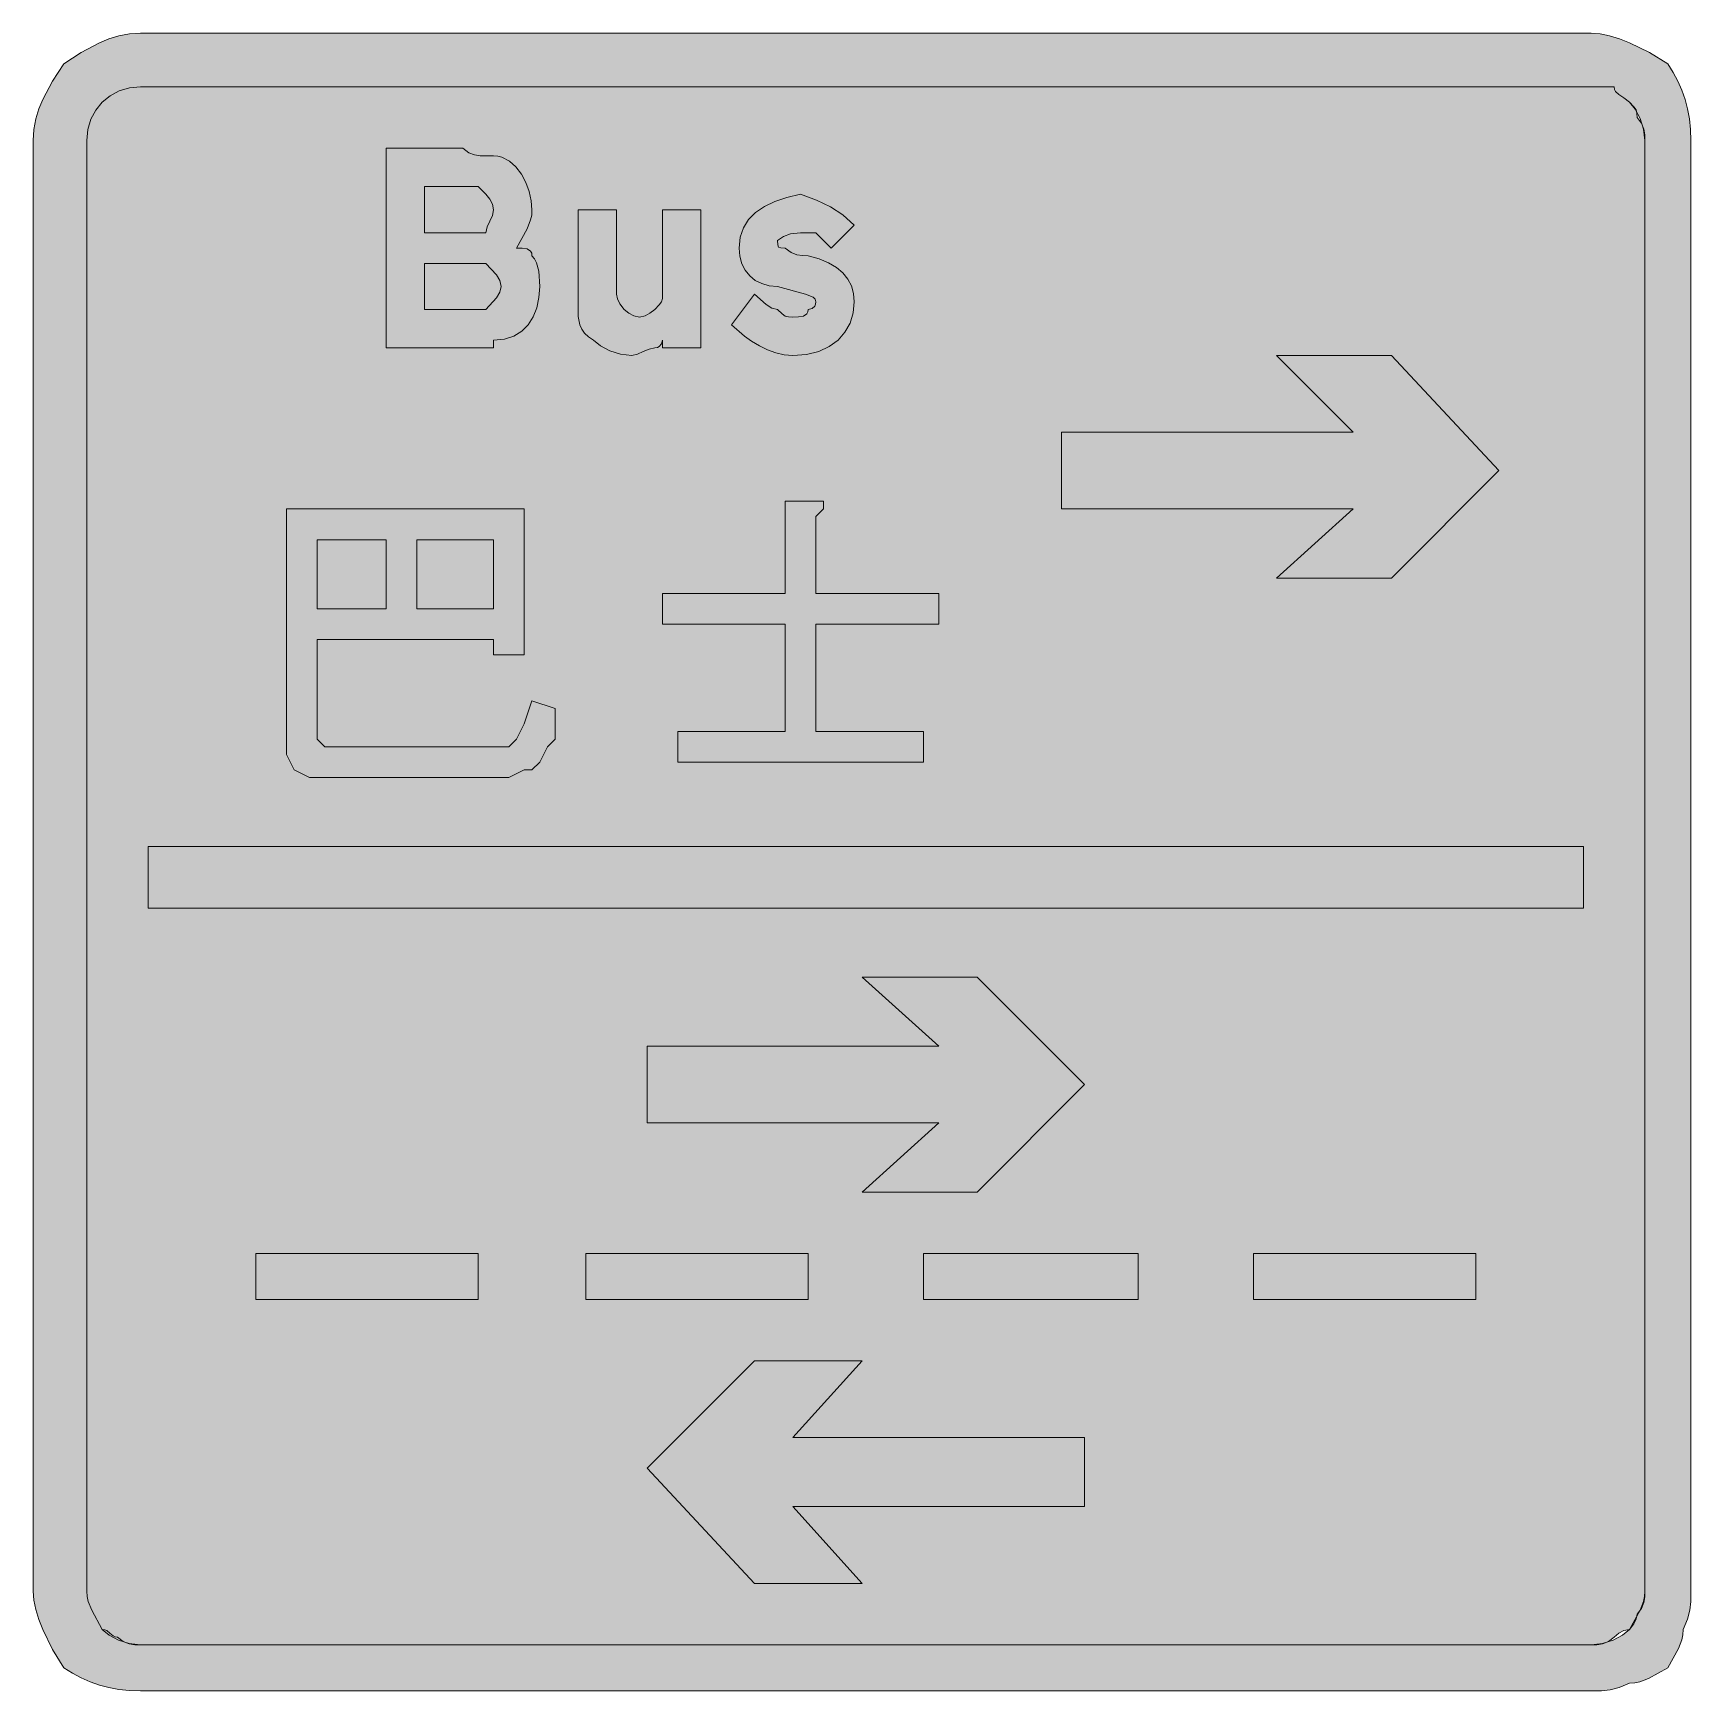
# Model space of a CAD drawing. Header units: metres. Extents: x 154 to 413, y 5 to 264.
import ezdxf

# ---------------------------------------------------------------- set-up
doc = ezdxf.new("R2010")
doc.units = ezdxf.units.M
doc.layers.add('FILL_BLACK_000000', color=7, linetype='Continuous', true_color=0x000000)
doc.layers.add('FILL_WHITE_FFFFFF', color=7, linetype='Continuous', true_color=0xffffff)

msp = doc.modelspace()

# ---------------------------------------------------------------- hatches: boundary and pattern name
at = {"layer": 'FILL_BLACK_000000', "true_color": 0x000000}
h = msp.add_hatch(color=7, dxfattribs=at)
h.dxf.hatch_style = 1
h.paths.add_polyline_path([(154.16, 250.83), (154.64, 252.4), (155.25, 253.89), (156.79, 256.72), (158.55, 259.44), (161.27, 261.2), (164.1, 262.74), (165.59, 263.35), (167.16, 263.83), (168.8, 264.13), (170.55, 264.24), (397.35, 264.24), (398.75, 264.13), (400.24, 263.83), (401.78, 263.35), (403.35, 262.74), (406.46, 261.2), (409.35, 259.44), (410.19, 258.09), (410.92, 256.72), (411.54, 255.33), (412.05, 253.89), (412.44, 252.4), (412.72, 250.83), (412.89, 249.19), (412.95, 247.44), (412.95, 20.64), (412.93, 19.03), (412.8, 17.64), (412.44, 16.25), (411.75, 14.64), (411.7, 13.79), (411.54, 13.03), (411, 11.64), (409.35, 8.64), (406.35, 6.99), (404.96, 6.45), (404.2, 6.29), (403.35, 6.24), (401.74, 5.55), (400.35, 5.19), (398.96, 5.06), (397.35, 5.04), (170.55, 5.04), (168.8, 5.1), (167.16, 5.26), (165.59, 5.55), (164.1, 5.94), (162.66, 6.45), (161.27, 7.06), (159.9, 7.8), (158.55, 8.64), (156.79, 11.53), (155.25, 14.64), (154.64, 16.21), (154.16, 17.75), (153.86, 19.24), (153.75, 20.64), (153.75, 247.44), (153.86, 249.19), (154.16, 250.83)])
h.paths.add_polyline_path([(162.2, 19.79), (162.36, 19.03), (162.9, 17.64), (164.55, 14.64), (164.95, 14.59), (165.26, 14.45), (165.75, 14.04), (166.24, 13.63), (166.55, 13.49), (166.95, 13.44), (167.85, 12.75), (168.75, 12.39), (169.65, 12.26), (170.55, 12.24), (397.35, 12.24), (399.13, 12.45), (400.8, 12.99), (402.24, 13.76), (403.35, 14.64), (404.04, 15.52), (404.4, 16.29), (404.55, 17.04), (405.24, 17.94), (405.6, 18.84), (405.73, 19.74), (405.75, 20.64), (405.75, 247.44), (405.54, 249.22), (405, 250.89), (404.23, 252.33), (403.35, 253.44), (402.47, 254.15), (401.7, 254.64), (401.16, 255.13), (401, 255.44), (400.95, 255.84), (397.35, 255.84), (170.55, 255.84), (168.81, 255.68), (167.21, 255.2), (165.78, 254.45), (164.55, 253.44), (163.54, 252.21), (162.79, 250.78), (162.31, 249.18), (162.15, 247.44), (162.15, 20.64), (162.2, 19.79)], flags=16)
h = msp.add_hatch(color=7, dxfattribs=at)
h.dxf.hatch_style = 1
h.paths.add_polyline_path([(221.85, 245.55), (222.75, 245.19), (223.65, 245.06), (224.55, 245.04), (225.75, 245.04), (226.41, 244.99), (227.04, 244.83), (228.21, 244.23), (229.23, 243.33), (230.1, 242.19), (230.8, 240.88), (231.32, 239.47), (231.64, 238.03), (231.75, 236.64), (231.7, 235.79), (231.54, 235.03), (231, 233.64), (229.35, 230.64), (230.23, 230.62), (231, 230.49), (231.54, 230.13), (231.7, 229.84), (231.75, 229.44), (232.15, 228.94), (232.44, 228.35), (232.8, 227.04), (232.95, 224.64), (232.84, 222.9), (232.5, 221.3), (231.94, 219.87), (231.15, 218.64), (230.14, 217.63), (228.9, 216.88), (227.44, 216.4), (225.75, 216.24), (225.75, 215.04), (224.55, 215.04), (223.35, 215.04), (222.15, 215.04), (208.95, 215.04), (208.95, 246.24), (220.95, 246.24), (221.85, 245.55)])
h.paths.add_polyline_path([(224.55, 239.04), (223.35, 240.24), (222.15, 240.24), (214.95, 240.24), (214.95, 233.04), (222.15, 233.04), (223.35, 233.04), (224.55, 233.04), (224.74, 233.94), (225.15, 234.84), (225.56, 235.74), (225.75, 236.64), (225.56, 237.52), (225.15, 238.29), (224.55, 239.04)], flags=16)
h.paths.add_polyline_path([(223.35, 221.04), (224.55, 221.04), (226.2, 222.84), (226.74, 223.74), (226.95, 224.64), (226.74, 225.54), (226.2, 226.44), (224.55, 228.24), (223.35, 228.24), (222.15, 228.24), (214.95, 228.24), (214.95, 221.04), (222.15, 221.04), (223.35, 221.04)], flags=16)
h = msp.add_hatch(color=7, dxfattribs=at)
h.dxf.hatch_style = 1
h.paths.add_polyline_path([(281.98, 220.5), (281.49, 218.9), (280.69, 217.47), (279.6, 216.24), (278.22, 215.23), (276.58, 214.48), (274.69, 214), (272.55, 213.84), (271.2, 213.95), (269.87, 214.25), (268.56, 214.73), (267.3, 215.34), (266.09, 216.07), (264.96, 216.88), (262.95, 218.64), (266.55, 223.44), (268.35, 221.79), (269.25, 221.25), (270.15, 221.04), (270.86, 220.35), (271.35, 219.99), (271.84, 219.86), (272.55, 219.84), (273.43, 219.86), (274.2, 219.99), (274.74, 220.35), (274.9, 220.64), (274.95, 221.04), (275.55, 221.19), (275.96, 221.55), (276.1, 221.84), (276.15, 222.24), (276.04, 222.64), (275.72, 222.95), (274.5, 223.44), (270.15, 224.64), (268.86, 224.75), (267.69, 225.07), (266.67, 225.59), (265.8, 226.29), (265.1, 227.16), (264.58, 228.18), (264.26, 229.35), (264.15, 230.64), (264.32, 232.33), (264.81, 233.81), (265.61, 235.09), (266.7, 236.19), (268.08, 237.12), (269.72, 237.9), (271.61, 238.53), (273.75, 239.04), (276.24, 238.12), (278.4, 237.09), (280.33, 235.83), (282.15, 234.24), (278.55, 230.64), (276.15, 233.04), (273.75, 233.04), (272.17, 232.85), (271.05, 232.44), (270.15, 231.84), (270.17, 231.15), (270.3, 230.79), (270.66, 230.66), (271.35, 230.64), (272.25, 229.95), (273.15, 229.59), (274.05, 229.46), (274.95, 229.44), (276.64, 228.93), (278.1, 228.31), (279.34, 227.58), (280.35, 226.74), (281.14, 225.78), (281.7, 224.71), (282.04, 223.53), (282.15, 222.24), (281.98, 220.5)])
h = msp.add_hatch(color=7, dxfattribs=at)
h.dxf.hatch_style = 1
h.paths.add_polyline_path([(258.15, 236.64), (258.15, 215.04), (252.15, 215.04), (252.15, 216.24), (252, 215.64), (251.64, 215.23), (251.35, 215.09), (250.95, 215.04), (250.05, 214.85), (249.15, 214.44), (248.25, 214.03), (247.35, 213.84), (245.57, 214.05), (243.9, 214.59), (242.46, 215.36), (241.35, 216.24), (240.56, 216.74), (239.96, 217.33), (239.54, 217.97), (239.25, 218.64), (238.99, 219.95), (238.95, 221.04), (238.95, 236.64), (244.95, 236.64), (244.95, 223.44), (245.1, 222.69), (245.46, 221.92), (246.15, 221.04), (246.9, 220.44), (247.67, 220.03), (248.55, 219.84), (249.43, 220.03), (250.2, 220.44), (250.95, 221.04), (251.64, 221.75), (252, 222.24), (252.13, 222.73), (252.15, 223.44), (252.15, 224.64), (252.15, 236.64), (258.15, 236.64)])
h = msp.add_hatch(color=7, dxfattribs=at)
h.dxf.hatch_style = 1
h.paths.add_polyline_path([(348.15, 179.04), (360.15, 189.84), (314.55, 189.84), (314.55, 201.84), (360.15, 201.84), (348.15, 213.84), (366.15, 213.84), (382.95, 195.84), (366.15, 179.04), (348.15, 179.04)])
h = msp.add_hatch(color=7, dxfattribs=at)
h.dxf.hatch_style = 1
h.paths.add_polyline_path([(225.75, 167.04), (225.75, 169.44), (198.15, 169.44), (198.15, 155.04), (198.15, 153.84), (199.35, 152.64), (200.55, 152.64), (225.75, 152.64), (228.15, 152.64), (229.35, 153.84), (230.55, 156.24), (231.75, 159.84), (235.35, 158.64), (235.35, 156.24), (235.35, 153.84), (234.15, 152.64), (232.95, 150.24), (231.75, 149.04), (230.55, 149.04), (228.15, 147.84), (226.95, 147.84), (199.35, 147.84), (196.95, 147.84), (194.55, 149.04), (193.35, 151.44), (193.35, 153.84), (193.35, 189.84), (230.55, 189.84), (230.55, 167.04), (225.75, 167.04)])
h.paths.add_polyline_path([(198.15, 185.04), (198.15, 174.24), (208.95, 174.24), (208.95, 185.04), (198.15, 185.04)], flags=16)
h.paths.add_polyline_path([(225.75, 185.04), (213.75, 185.04), (213.75, 174.24), (225.75, 174.24), (225.75, 185.04)], flags=16)
h = msp.add_hatch(color=7, dxfattribs=at)
h.dxf.hatch_style = 1
h.paths.add_polyline_path([(277.35, 191.04), (277.35, 189.84), (276.15, 188.64), (276.15, 176.64), (295.35, 176.64), (295.35, 171.84), (276.15, 171.84), (276.15, 155.04), (292.95, 155.04), (292.95, 150.24), (254.55, 150.24), (254.55, 155.04), (271.35, 155.04), (271.35, 171.84), (252.15, 171.84), (252.15, 176.64), (271.35, 176.64), (271.35, 191.04), (274.95, 191.04), (277.35, 191.04)])
h = msp.add_hatch(color=7, dxfattribs=at)
h.dxf.hatch_style = 1
h.paths.add_polyline_path([(171.75, 127.44), (171.75, 137.04), (396.15, 137.04), (396.15, 127.44), (171.75, 127.44)])
h = msp.add_hatch(color=7, dxfattribs=at)
h.dxf.hatch_style = 1
h.paths.add_polyline_path([(318.15, 99.84), (301.35, 83.04), (283.35, 83.04), (295.35, 93.84), (249.75, 93.84), (249.75, 105.84), (295.35, 105.84), (283.35, 116.64), (301.35, 116.64), (318.15, 99.84)])
h = msp.add_hatch(color=7, dxfattribs=at)
h.dxf.hatch_style = 1
h.paths.add_polyline_path([(223.35, 73.44), (223.35, 66.24), (188.55, 66.24), (188.55, 73.44), (223.35, 73.44)])
h = msp.add_hatch(color=7, dxfattribs=at)
h.dxf.hatch_style = 1
h.paths.add_polyline_path([(274.95, 73.44), (274.95, 66.24), (240.15, 66.24), (240.15, 73.44), (274.95, 73.44)])
h = msp.add_hatch(color=7, dxfattribs=at)
h.dxf.hatch_style = 1
h.paths.add_polyline_path([(326.55, 73.44), (326.55, 66.24), (292.95, 66.24), (292.95, 73.44), (326.55, 73.44)])
h = msp.add_hatch(color=7, dxfattribs=at)
h.dxf.hatch_style = 1
h.paths.add_polyline_path([(379.35, 73.44), (379.35, 66.24), (344.55, 66.24), (344.55, 73.44), (379.35, 73.44)])
h = msp.add_hatch(color=7, dxfattribs=at)
h.dxf.hatch_style = 1
h.paths.add_polyline_path([(249.75, 39.84), (266.55, 56.64), (283.35, 56.64), (272.55, 44.64), (318.15, 44.64), (318.15, 33.84), (272.55, 33.84), (283.35, 21.84), (266.55, 21.84), (249.75, 39.84)])
at = {"layer": 'FILL_WHITE_FFFFFF', "true_color": 0xffffff}
h = msp.add_hatch(color=7, dxfattribs=at)
h.dxf.hatch_style = 1
h.paths.add_polyline_path([(397.35, 255.84), (400.95, 255.84), (401, 255.44), (401.16, 255.13), (401.7, 254.64), (402.47, 254.15), (403.35, 253.44), (404.04, 252.73), (404.4, 252.24), (404.53, 251.75), (404.55, 251.04), (405.24, 250.14), (405.6, 249.24), (405.73, 248.34), (405.75, 247.44), (405.75, 20.64), (405.7, 19.79), (405.54, 19.03), (405, 17.64), (403.35, 14.64), (402.47, 14.45), (401.7, 14.04), (400.95, 13.44), (400.05, 12.75), (399.15, 12.39), (398.25, 12.26), (397.35, 12.24), (170.55, 12.24), (168.77, 12.45), (167.1, 12.99), (165.66, 13.76), (164.55, 14.64), (162.9, 17.64), (162.36, 19.03), (162.2, 19.79), (162.15, 20.64), (162.15, 247.44), (162.31, 249.18), (162.79, 250.78), (163.54, 252.21), (164.55, 253.44), (165.78, 254.45), (167.21, 255.2), (168.81, 255.68), (170.55, 255.84), (397.35, 255.84)])

# ---------------------------------------------------------------- linework, layer by layer
at = {"layer": 'FILL_BLACK_000000', "lineweight": 0, "true_color": 0x000000}
for points in [[(154.16, 250.83), (154.64, 252.4), (155.25, 253.89), (156.79, 256.72), (158.55, 259.44), (161.27, 261.2), (164.1, 262.74), (165.59, 263.35), (167.16, 263.83), (168.8, 264.13), (170.55, 264.24), (397.35, 264.24), (398.75, 264.13), (400.24, 263.83), (401.78, 263.35), (403.35, 262.74), (406.46, 261.2), (409.35, 259.44), (410.19, 258.09), (410.92, 256.72), (411.54, 255.33), (412.05, 253.89), (412.44, 252.4), (412.72, 250.83), (412.89, 249.19), (412.95, 247.44), (412.95, 20.64), (412.93, 19.03), (412.8, 17.64), (412.44, 16.25), (411.75, 14.64), (411.7, 13.79), (411.54, 13.03), (411, 11.64), (409.35, 8.64), (406.35, 6.99), (404.96, 6.45), (404.2, 6.29), (403.35, 6.24), (401.74, 5.55), (400.35, 5.19), (398.96, 5.06), (397.35, 5.04), (170.55, 5.04), (168.8, 5.1), (167.16, 5.26), (165.59, 5.55), (164.1, 5.94), (162.66, 6.45), (161.27, 7.06), (159.9, 7.8), (158.55, 8.64), (156.79, 11.53), (155.25, 14.64), (154.64, 16.21), (154.16, 17.75), (153.86, 19.24), (153.75, 20.64), (153.75, 247.44), (153.86, 249.19)], [(162.2, 19.79), (162.36, 19.03), (162.9, 17.64), (164.55, 14.64), (164.95, 14.59), (165.26, 14.45), (165.75, 14.04), (166.24, 13.63), (166.55, 13.49), (166.95, 13.44), (167.85, 12.75), (168.75, 12.39), (169.65, 12.26), (170.55, 12.24), (397.35, 12.24), (399.13, 12.45), (400.8, 12.99), (402.24, 13.76), (403.35, 14.64), (404.04, 15.52), (404.4, 16.29), (404.55, 17.04), (405.24, 17.94), (405.6, 18.84), (405.73, 19.74), (405.75, 20.64), (405.75, 247.44), (405.54, 249.22), (405, 250.89), (404.23, 252.33), (403.35, 253.44), (402.47, 254.15), (401.7, 254.64), (401.16, 255.13), (401, 255.44), (400.95, 255.84), (397.35, 255.84), (170.55, 255.84), (168.81, 255.68), (167.21, 255.2), (165.78, 254.45), (164.55, 253.44), (163.54, 252.21), (162.79, 250.78), (162.31, 249.18), (162.15, 247.44), (162.15, 20.64)], [(221.85, 245.55), (222.75, 245.19), (223.65, 245.06), (224.55, 245.04), (225.75, 245.04), (226.41, 244.99), (227.04, 244.83), (228.21, 244.23), (229.23, 243.33), (230.1, 242.19), (230.8, 240.88), (231.32, 239.47), (231.64, 238.03), (231.75, 236.64), (231.7, 235.79), (231.54, 235.03), (231, 233.64), (229.35, 230.64), (230.23, 230.62), (231, 230.49), (231.54, 230.13), (231.7, 229.84), (231.75, 229.44), (232.15, 228.94), (232.44, 228.35), (232.8, 227.04), (232.95, 224.64), (232.84, 222.9), (232.5, 221.3), (231.94, 219.87), (231.15, 218.64), (230.14, 217.63), (228.9, 216.88), (227.44, 216.4), (225.75, 216.24), (225.75, 215.04), (224.55, 215.04), (223.35, 215.04), (222.15, 215.04), (208.95, 215.04), (208.95, 246.24), (220.95, 246.24)], [(224.55, 239.04), (223.35, 240.24), (222.15, 240.24), (214.95, 240.24), (214.95, 233.04), (222.15, 233.04), (223.35, 233.04), (224.55, 233.04), (224.74, 233.94), (225.15, 234.84), (225.56, 235.74), (225.75, 236.64), (225.56, 237.52), (225.15, 238.29)], [(281.98, 220.5), (281.49, 218.9), (280.69, 217.47), (279.6, 216.24), (278.22, 215.23), (276.58, 214.48), (274.69, 214), (272.55, 213.84), (271.2, 213.95), (269.87, 214.25), (268.56, 214.73), (267.3, 215.34), (266.09, 216.07), (264.96, 216.88), (262.95, 218.64), (266.55, 223.44), (268.35, 221.79), (269.25, 221.25), (270.15, 221.04), (270.86, 220.35), (271.35, 219.99), (271.84, 219.86), (272.55, 219.84), (273.43, 219.86), (274.2, 219.99), (274.74, 220.35), (274.9, 220.64), (274.95, 221.04), (275.55, 221.19), (275.96, 221.55), (276.1, 221.84), (276.15, 222.24), (276.04, 222.64), (275.72, 222.95), (274.5, 223.44), (270.15, 224.64), (268.86, 224.75), (267.69, 225.07), (266.67, 225.59), (265.8, 226.29), (265.1, 227.16), (264.58, 228.18), (264.26, 229.35), (264.15, 230.64), (264.32, 232.33), (264.81, 233.81), (265.61, 235.09), (266.7, 236.19), (268.08, 237.12), (269.72, 237.9), (271.61, 238.53), (273.75, 239.04), (276.24, 238.12), (278.4, 237.09), (280.33, 235.83), (282.15, 234.24), (278.55, 230.64), (276.15, 233.04), (273.75, 233.04), (272.17, 232.85), (271.05, 232.44), (270.15, 231.84), (270.17, 231.15), (270.3, 230.79), (270.66, 230.66), (271.35, 230.64), (272.25, 229.95), (273.15, 229.59), (274.05, 229.46), (274.95, 229.44), (276.64, 228.93), (278.1, 228.31), (279.34, 227.58), (280.35, 226.74), (281.14, 225.78), (281.7, 224.71), (282.04, 223.53), (282.15, 222.24)], [(258.15, 236.64), (258.15, 215.04), (252.15, 215.04), (252.15, 216.24), (252, 215.64), (251.64, 215.23), (251.35, 215.09), (250.95, 215.04), (250.05, 214.85), (249.15, 214.44), (248.25, 214.03), (247.35, 213.84), (245.57, 214.05), (243.9, 214.59), (242.46, 215.36), (241.35, 216.24), (240.56, 216.74), (239.96, 217.33), (239.54, 217.97), (239.25, 218.64), (238.99, 219.95), (238.95, 221.04), (238.95, 236.64), (244.95, 236.64), (244.95, 223.44), (245.1, 222.69), (245.46, 221.92), (246.15, 221.04), (246.9, 220.44), (247.67, 220.03), (248.55, 219.84), (249.43, 220.03), (250.2, 220.44), (250.95, 221.04), (251.64, 221.75), (252, 222.24), (252.13, 222.73), (252.15, 223.44), (252.15, 224.64), (252.15, 236.64)], [(223.35, 221.04), (224.55, 221.04), (226.2, 222.84), (226.74, 223.74), (226.95, 224.64), (226.74, 225.54), (226.2, 226.44), (224.55, 228.24), (223.35, 228.24), (222.15, 228.24), (214.95, 228.24), (214.95, 221.04), (222.15, 221.04)], [(348.15, 179.04), (360.15, 189.84), (314.55, 189.84), (314.55, 201.84), (360.15, 201.84), (348.15, 213.84), (366.15, 213.84), (382.95, 195.84), (366.15, 179.04)], [(225.75, 167.04), (225.75, 169.44), (198.15, 169.44), (198.15, 155.04), (198.15, 153.84), (199.35, 152.64), (200.55, 152.64), (225.75, 152.64), (228.15, 152.64), (229.35, 153.84), (230.55, 156.24), (231.75, 159.84), (235.35, 158.64), (235.35, 156.24), (235.35, 153.84), (234.15, 152.64), (232.95, 150.24), (231.75, 149.04), (230.55, 149.04), (228.15, 147.84), (226.95, 147.84), (199.35, 147.84), (196.95, 147.84), (194.55, 149.04), (193.35, 151.44), (193.35, 153.84), (193.35, 189.84), (230.55, 189.84), (230.55, 167.04)], [(277.35, 191.04), (277.35, 189.84), (276.15, 188.64), (276.15, 176.64), (295.35, 176.64), (295.35, 171.84), (276.15, 171.84), (276.15, 155.04), (292.95, 155.04), (292.95, 150.24), (254.55, 150.24), (254.55, 155.04), (271.35, 155.04), (271.35, 171.84), (252.15, 171.84), (252.15, 176.64), (271.35, 176.64), (271.35, 191.04), (274.95, 191.04)], [(198.15, 185.04), (198.15, 174.24), (208.95, 174.24), (208.95, 185.04)], [(225.75, 185.04), (213.75, 185.04), (213.75, 174.24), (225.75, 174.24)], [(171.75, 127.44), (171.75, 137.04), (396.15, 137.04), (396.15, 127.44)], [(318.15, 99.84), (301.35, 83.04), (283.35, 83.04), (295.35, 93.84), (249.75, 93.84), (249.75, 105.84), (295.35, 105.84), (283.35, 116.64), (301.35, 116.64)], [(223.35, 73.44), (223.35, 66.24), (188.55, 66.24), (188.55, 73.44)], [(274.95, 73.44), (274.95, 66.24), (240.15, 66.24), (240.15, 73.44)], [(326.55, 73.44), (326.55, 66.24), (292.95, 66.24), (292.95, 73.44)], [(379.35, 73.44), (379.35, 66.24), (344.55, 66.24), (344.55, 73.44)], [(249.75, 39.84), (266.55, 56.64), (283.35, 56.64), (272.55, 44.64), (318.15, 44.64), (318.15, 33.84), (272.55, 33.84), (283.35, 21.84), (266.55, 21.84)]]:
    msp.add_lwpolyline(points, close=True, dxfattribs=at)
at = {"layer": 'FILL_WHITE_FFFFFF', "lineweight": 0, "true_color": 0xffffff}
msp.add_lwpolyline([(397.35, 255.84), (400.95, 255.84), (401, 255.44), (401.16, 255.13), (401.7, 254.64), (402.47, 254.15), (403.35, 253.44), (404.04, 252.73), (404.4, 252.24), (404.53, 251.75), (404.55, 251.04), (405.24, 250.14), (405.6, 249.24), (405.73, 248.34), (405.75, 247.44), (405.75, 20.64), (405.7, 19.79), (405.54, 19.03), (405, 17.64), (403.35, 14.64), (402.47, 14.45), (401.7, 14.04), (400.95, 13.44), (400.05, 12.75), (399.15, 12.39), (398.25, 12.26), (397.35, 12.24), (170.55, 12.24), (168.77, 12.45), (167.1, 12.99), (165.66, 13.76), (164.55, 14.64), (162.9, 17.64), (162.36, 19.03), (162.2, 19.79), (162.15, 20.64), (162.15, 247.44), (162.31, 249.18), (162.79, 250.78), (163.54, 252.21), (164.55, 253.44), (165.78, 254.45), (167.21, 255.2), (168.81, 255.68), (170.55, 255.84)], close=True, dxfattribs=at)

doc.saveas('drawing.dxf')
